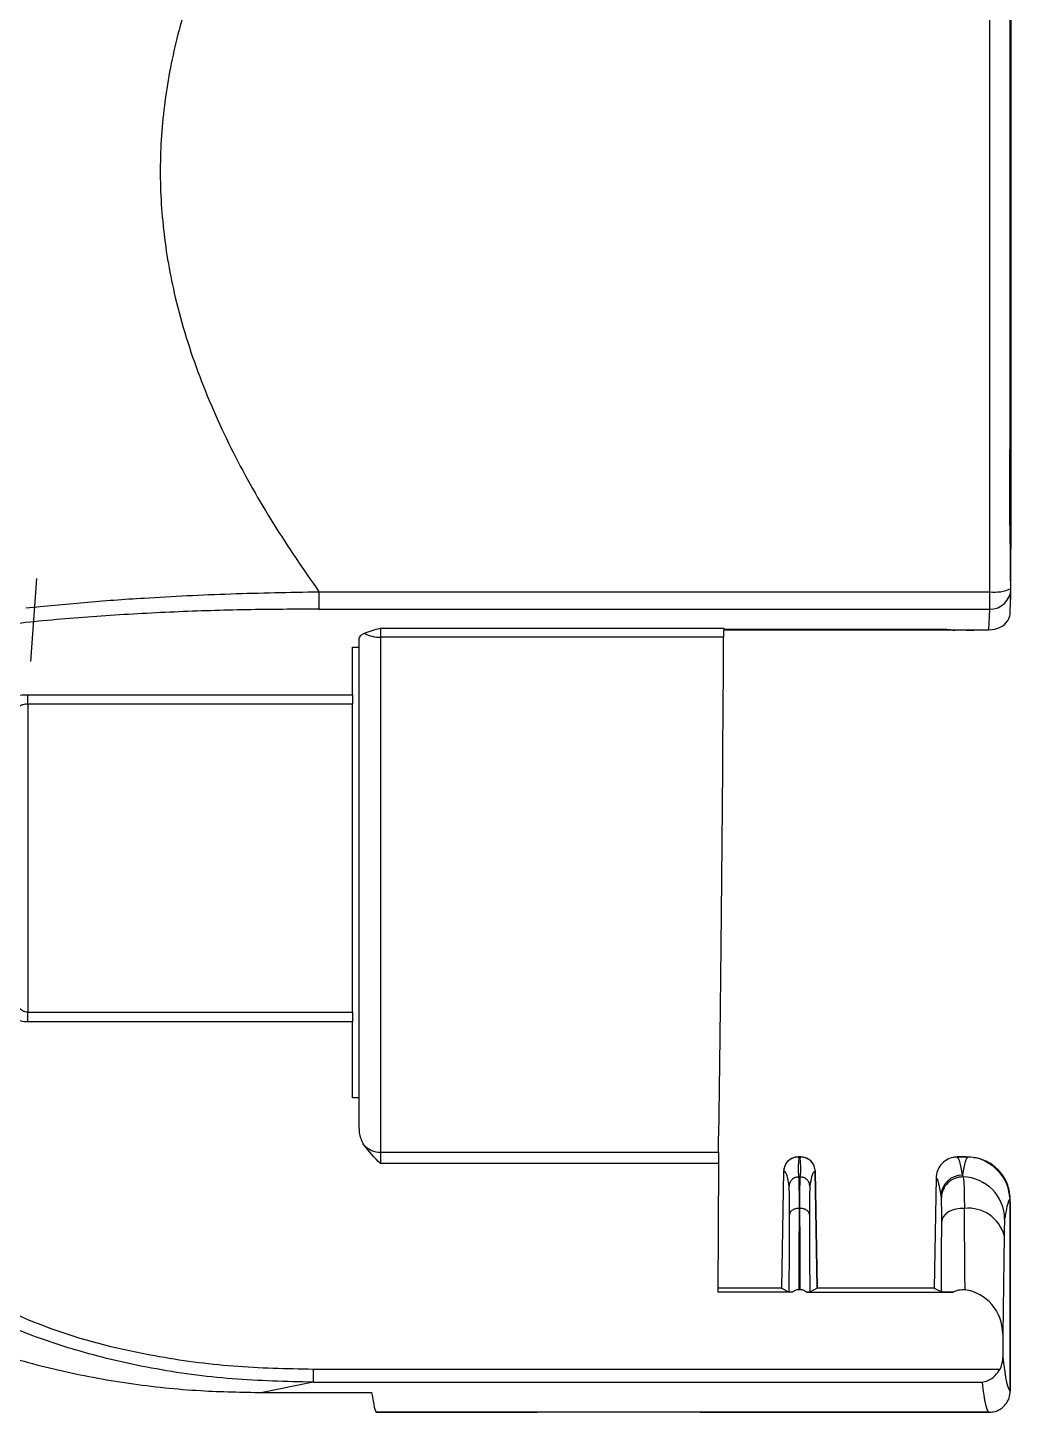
# Model space of a CAD drawing. Extents: x 12.3 to 108.7, y 1.1 to 80.4.
# Drawn here: x 28.729 to 31.503, y 29.192 to 33.097 of the extents above; entities that cross this region are included whole.
import ezdxf

# ---------------------------------------------------------------- set-up
doc = ezdxf.new("R2010")
doc.units = 0
doc.header["$MEASUREMENT"] = 0
doc.layers.add('OBJECT', color=7, linetype='CONTINUOUS')

msp = doc.modelspace()

# ---------------------------------------------------------------- linework, layer by layer
at = {"layer": 'OBJECT'}
for p, q in [((31.4989, 31.6941), (31.5011, 31.4842)), ((28.7377, 31.3097), (28.7549, 31.5432)), ((31.5021, 31.513), (31.5021, 31.5149)), ((29.5505, 31.506), (29.5505, 31.457)), ((29.5505, 31.506), (31.4421, 31.506)), ((31.4421, 31.457), (31.4421, 31.506)), ((31.5, 31.4469), (31.5021, 31.513)), ((29.5505, 31.457), (31.4421, 31.457)), ((31.4402, 31.3987), (31.4421, 31.457)), ((29.7243, 31.4035), (30.692, 31.4035)), ((29.7243, 31.4035), (29.7243, 31.3777)), ((30.6919, 31.4007), (31.3204, 31.4007)), ((30.6919, 31.4004), (31.3196, 31.4004)), ((31.345, 31.3973), (30.6919, 31.3973)), ((31.345, 31.3987), (31.4402, 31.3987)), ((31.345, 31.3987), (31.345, 31.3983)), ((31.345, 31.3987), (31.345, 31.3973)), ((31.345, 31.3983), (31.4402, 31.3983)), ((31.376, 31.3973), (31.345, 31.3973)), ((31.376, 31.3973), (31.376, 31.3983)), ((31.4402, 31.3987), (31.4402, 31.3983)), ((29.6643, 29.9964), (29.6643, 31.3737)), ((30.6917, 31.3777), (29.7243, 31.3777)), ((29.7243, 31.3777), (29.7243, 29.9253)), ((29.6448, 31.3497), (29.6643, 31.3497)), ((29.6448, 31.2156), (29.6448, 31.3497)), ((28.7292, 31.2156), (29.6448, 31.2156)), ((28.7292, 31.1891), (28.7292, 31.2156)), ((29.6448, 31.2156), (29.6448, 31.1891)), ((29.6448, 31.1891), (28.7292, 31.1891)), ((28.7292, 31.1891), (28.7292, 30.3199)), ((29.6448, 30.3199), (29.6448, 31.1891)), ((28.7292, 30.3199), (29.6448, 30.3199)), ((28.7292, 30.2928), (28.7292, 30.3199)), ((29.6448, 30.3199), (29.6448, 30.2928)), ((29.6448, 30.2928), (28.7292, 30.2928)), ((29.6448, 30.0788), (29.6448, 30.2928)), ((29.6643, 30.0788), (29.6448, 30.0788)), ((29.7243, 29.9253), (30.6772, 29.9253)), ((29.7243, 29.9253), (29.7243, 29.8931)), ((30.6769, 29.8931), (29.7243, 29.8931)), ((30.6769, 29.8931), (30.6756, 29.5306)), ((30.9095, 29.9118), (30.902, 29.9118)), ((30.9093, 29.9117), (30.9021, 29.9117)), ((31.3753, 29.9118), (31.3508, 29.9118)), ((31.3801, 29.9117), (31.3509, 29.9117)), ((30.861, 29.8715), (30.8552, 29.5418)), ((30.8611, 29.8714), (30.8554, 29.5417)), ((30.9081, 29.8556), (30.9033, 29.8556)), ((30.956, 29.5417), (30.9503, 29.8714)), ((30.9562, 29.5418), (30.9505, 29.8715)), ((31.2908, 29.8528), (31.2853, 29.5418)), ((31.2909, 29.8528), (31.2855, 29.5417)), ((31.3652, 29.8608), (31.3673, 29.8556)), ((31.3058, 29.797), (31.3052, 29.8022)), ((30.9069, 29.7669), (30.9045, 29.7669)), ((31.494, 29.7847), (31.4948, 29.7847)), ((31.5001, 29.7847), (31.5001, 29.7937)), ((31.5002, 29.2518), (31.5002, 29.7847)), ((31.5003, 29.7847), (31.5003, 29.7888)), ((31.5003, 29.7847), (31.5003, 29.2518)), ((31.4829, 29.6903), (31.4789, 29.4126)), ((30.8862, 29.5306), (30.6756, 29.5306)), ((30.8552, 29.5418), (30.6757, 29.5418)), ((30.8554, 29.5417), (30.6757, 29.5417)), ((30.8554, 29.5417), (30.8769, 29.5308)), ((30.9076, 29.5375), (30.9038, 29.5375)), ((30.9252, 29.5306), (31.3396, 29.5306)), ((30.956, 29.5417), (30.9346, 29.5308)), ((31.2855, 29.5417), (30.956, 29.5417)), ((31.2853, 29.5418), (30.9562, 29.5418)), ((31.2855, 29.5417), (31.3062, 29.5312)), ((31.4789, 29.4126), (31.4793, 29.3463)), ((29.5338, 29.3136), (31.4714, 29.3136)), ((29.5338, 29.3136), (29.5338, 29.2766)), ((29.5338, 29.2766), (29.3915, 29.2475)), ((29.5338, 29.2766), (31.4205, 29.2766)), ((29.3915, 29.2475), (29.699, 29.2475)), ((29.7119, 29.1918), (30.1652, 29.1918)), ((31.4403, 29.1918), (29.7121, 29.1918)), ((29.7121, 29.1918), (29.7121, 29.1918)), ((30.6252, 29.1919), (30.1652, 29.1919)), ((30.1652, 29.1918), (30.1652, 29.1919)), ((30.6252, 29.1919), (30.6252, 29.1918)), ((30.6252, 29.1918), (31.4401, 29.1918))]:
    msp.add_line(p, q, dxfattribs=at)
at = {"layer": 'OBJECT', "flags": 128}
for points in [[(30.9045, 29.7669), (30.9041, 29.6384), (30.9038, 29.5375)], [(30.9076, 29.5375), (30.9072, 29.666), (30.9069, 29.7669)], [(31.3707, 29.7667), (31.3587, 29.7664), (31.3469, 29.7646), (31.336, 29.7614), (31.3263, 29.7568), (31.3183, 29.7511), (31.3122, 29.7444), (31.3083, 29.7372), (31.3068, 29.7295)], [(30.8769, 29.5308), (30.8772, 29.6536), (30.8775, 29.7501)], [(30.9339, 29.7501), (30.9343, 29.6273), (30.9346, 29.5308)]]:
    msp.add_lwpolyline(points, dxfattribs=at)
at = {"layer": 'OBJECT'}
for centre, radius, start, end in [((31.4571, 31.6118), 0.1068, 261.9412, 294.9217), ((31.4433, 31.5159), 0.0589, 268.8548, 357.1826), ((29.7219, 31.4659), 0.0882, 240.5903, 271.5828), ((29.7237, 29.9876), 0.0623, 221.8589, 270.6018), ((31.3651, 29.8008), 0.0599, 89.9418, 178.6933), ((31.3658, 29.7956), 0.0599, 88.5593, 178.6594), ((31.3645, 29.7357), 0.1198, 0.3305, 88.6902), ((31.3821, 29.6628), 0.1045, 15.2674, 96.2544)]:
    msp.add_arc(centre, radius, start, end, dxfattribs=at)
for centre, major_axis, ratio, start_param, end_param in [((31.3736, 32.6918), (0, 8), 0.008661, 4.563618, 4.86116), ((31.4336, 32.6918), (0, 7.94), 0.008727, 4.563618, 4.86116), ((31.4728, 32.6918), (0, 3.15), 0.008727, 4.390109, 5.034669), ((30.6922, 31.3456), (0, 0.06), 0.008727, 0.267198, 1.006477), ((31.3448, 31.4148), (0.05, -0.0001), 0.322451, 4.203211, 4.717647), ((31.3453, 31.4752), (-0.0008, -0.0779), 0.769897, 6.066353, 6.291291), ((31.3766, 31.4376), (0.125, 0.0002), 0.322451, 4.707131, 4.932411), ((31.4399, 31.4473), (0.06, -0.0008), 0.810155, 4.727575, 5.850928), ((30.6631, 33.4502), (0, 3.875), 0.008727, 3.56994, 4.148069), ((30.6774, 29.8707), (0, 0.06), 0.008727, 0.428347, 1.188482), ((31.2118, 21.9118), (0.1386, 8), 0.017322, 6.170506, 6.279731), ((31.3807, 21.9118), (0, 8), 0.017193, 0.003755, 0.11298), ((31.1518, 21.9128), (0.1386, 7.94), 0.017452, 6.17051, 6.279822), ((31.366, 29.902), (-0.0443, 5.2302), 0.000688, 4.6425, 4.686512), ((31.5006, 21.9118), (0, 7.88), 0.017455, 0.042235, 0.118561), ((31.306, 29.903), (0.0157, 5.2283), 0.00026, 4.641219, 4.679205), ((31.4846, 29.6074), (0, 0.13), 0.017455, 0.118561, 0.878706), ((30.8654, 29.5417), (0.01, 0), 0.008726, 3.150167, 3.158894), ((30.946, 29.5417), (0.01, 0), 0.008726, 6.265884, 6.274611), ((31.2955, 29.5417), (0.01, 0), 0.008726, 3.150167, 3.158894), ((31.3589, 29.4109), (0.0071, 0.1264), 0.947484, 4.778896, 6.227164), ((31.5007, 37.1918), (0, 7.94), 0.017455, 2.987156, 3.137924), ((31.4407, 37.1918), (0, 8), 0.017324, 2.995785, 3.137838), ((29.0122, 37.1918), (-0.7, 8), 0.008694, 3.022682, 3.138332)]:
    msp.add_ellipse(centre, major_axis=major_axis, ratio=ratio, start_param=start_param, end_param=end_param, dxfattribs=at)
for points, knots in [([(29.5505, 33.8775), (29.4888, 33.7869), (29.3761, 33.6214), (29.2448, 33.3606), (29.1611, 33.1286), (29.1157, 32.9133), (29.099, 32.7202), (29.1083, 32.5265), (29.144, 32.322), (29.21, 32.111), (29.3054, 31.8982), (29.4193, 31.6958), (29.5068, 31.5693), (29.5505, 31.506)], [0, 0, 0, 0, 0.128108, 0.233833, 0.339418, 0.414185, 0.488923, 0.563852, 0.638803, 0.729469, 0.820219, 0.910089, 1, 1, 1, 1]), ([(28.7239, 31.4604), (28.7783, 31.4658), (28.8876, 31.4768), (29.0806, 31.4905), (29.3021, 31.5013), (29.4674, 31.5044), (29.5505, 31.506)], [0, 0, 0, 0, 0.205314, 0.412143, 0.70462, 1, 1, 1, 1]), ([(29.5505, 31.457), (29.4823, 31.4566), (29.346, 31.4559), (29.1404, 31.4495), (28.9358, 31.4382), (28.7362, 31.4216), (28.6116, 31.4058), (28.5505, 31.3981)], [0, 0, 0, 0, 0.197688, 0.395318, 0.599422, 0.803453, 1, 1, 1, 1]), ([(31.4942, 31.4262), (31.4955, 31.429), (31.4988, 31.4356), (31.5, 31.444), (31.5, 31.4489), (31.5, 31.449)], [0, 0, 0, 0, 0.411555, 0.987632, 1, 1, 1, 1]), ([(29.6786, 31.389), (29.693, 31.394), (29.7075, 31.399), (29.7243, 31.4034), (29.7243, 31.4035)], [0, 0, 0, 0, 0.995692, 1, 1, 1, 1]), ([(31.3204, 31.4007), (31.3204, 31.4007), (31.3201, 31.4005), (31.3198, 31.4005), (31.3196, 31.4005)], [0, 0, 0, 0, 0.060003, 1, 1, 1, 1]), ([(29.6643, 31.3737), (29.6654, 31.3776), (29.667, 31.383), (29.6761, 31.3877), (29.6786, 31.389)], [0, 0, 0, 0, 0.726491, 1, 1, 1, 1]), ([(28.6443, 31.202), (28.6528, 31.2048), (28.6677, 31.2098), (28.6979, 31.2147), (28.7187, 31.2153), (28.7292, 31.2156)], [0, 0, 0, 0, 0.395304, 0.696903, 1, 1, 1, 1]), ([(28.7292, 31.1891), (28.727, 31.189), (28.7206, 31.1887), (28.7108, 31.1859), (28.6974, 31.1788), (28.6912, 31.1717), (28.6868, 31.1667)], [0, 0, 0, 0, 0.10477, 0.3101899, 0.5135904, 1, 1, 1, 1]), ([(28.7292, 30.2928), (28.7261, 30.2929), (28.715, 30.2933), (28.6947, 30.2998), (28.6668, 30.3189), (28.653, 30.3395), (28.6443, 30.3524)], [0, 0, 0, 0, 0.082275, 0.300825, 0.564049, 1, 1, 1, 1]), ([(28.7292, 30.3199), (28.7267, 30.3201), (28.7211, 30.3207), (28.7118, 30.3256), (28.6976, 30.3394), (28.6913, 30.354), (28.6868, 30.3646)], [0, 0, 0, 0, 0.100783, 0.226045, 0.441279, 1, 1, 1, 1]), ([(29.6773, 29.946), (29.6762, 29.948), (29.6695, 29.9601), (29.6649, 29.9775), (29.6644, 29.9926), (29.6643, 29.9964)], [0, 0, 0, 0, 0.126885, 0.783074, 1, 1, 1, 1]), ([(29.7243, 29.8931), (29.7243, 29.8931), (29.7068, 29.9093), (29.692, 29.9277), (29.6773, 29.946)], [0, 0, 0, 0, 0.004152, 1, 1, 1, 1]), ([(30.9021, 29.9117), (30.9021, 29.9117), (30.8993, 29.9117), (30.892, 29.911), (30.8806, 29.9065), (30.87, 29.8974), (30.863, 29.8852), (30.8611, 29.876), (30.8611, 29.8714), (30.8611, 29.8714)], [0, 0, 0, 0, 0.000037, 0.131671, 0.348773, 0.565852, 0.782923, 0.999963, 1, 1, 1, 1]), ([(30.902, 29.9118), (30.8966, 29.9112), (30.886, 29.91), (30.8727, 29.9006), (30.8642, 29.8895), (30.8629, 29.8813), (30.8624, 29.8783)], [0, 0, 0, 0, 0.2810919, 0.5620398, 0.842861, 1, 1, 1, 1]), ([(30.9021, 29.9117), (30.9027, 29.9112), (30.9039, 29.9104), (30.9037, 29.9054), (30.9029, 29.8974), (30.9019, 29.8858), (30.9017, 29.872), (30.9028, 29.8611), (30.9033, 29.8556)], [0, 0, 0, 0, 0.165067, 0.315243, 0.501738, 0.686678, 0.839793, 1, 1, 1, 1]), ([(30.9081, 29.8556), (30.9086, 29.8611), (30.9097, 29.872), (30.9095, 29.8857), (30.9086, 29.8974), (30.9077, 29.9054), (30.9075, 29.9103), (30.9087, 29.9112), (30.9093, 29.9117)], [0, 0, 0, 0, 0.160192, 0.313297, 0.498211, 0.684707, 0.834593, 1, 1, 1, 1]), ([(30.9503, 29.8714), (30.9503, 29.8714), (30.9503, 29.8742), (30.9493, 29.8816), (30.9447, 29.8929), (30.9354, 29.9033), (30.9231, 29.9101), (30.9139, 29.9117), (30.9093, 29.9117), (30.9093, 29.9117)], [0, 0, 0, 0, 0.000037, 0.131509, 0.348608, 0.565731, 0.782867, 0.999963, 1, 1, 1, 1]), ([(30.9505, 29.8715), (30.9498, 29.8768), (30.9484, 29.8874), (30.9389, 29.9007), (30.9254, 29.9099), (30.9148, 29.9112), (30.9095, 29.9118)], [0, 0, 0, 0, 0.250005, 0.499786, 0.74946, 1, 1, 1, 1]), ([(31.3509, 29.9117), (31.3469, 29.9115), (31.3361, 29.9108), (31.3194, 29.904), (31.3039, 29.8907), (31.2933, 29.8729), (31.2917, 29.8595), (31.2909, 29.8528)], [0, 0, 0, 0, 0.13169, 0.348782, 0.565855, 0.782931, 1, 1, 1, 1]), ([(31.5001, 29.7937), (31.4995, 29.8019), (31.4978, 29.8235), (31.4837, 29.8565), (31.4566, 29.8872), (31.4228, 29.9058), (31.3961, 29.9114), (31.3826, 29.9117), (31.3801, 29.9117)], [0, 0, 0, 0, 0.131936, 0.348803, 0.565699, 0.782621, 0.959562, 1, 1, 1, 1]), ([(31.5003, 29.7888), (31.4987, 29.8028), (31.4955, 29.8308), (31.4733, 29.8681), (31.4411, 29.8953), (31.4136, 29.908), (31.3986, 29.9094), (31.3974, 29.9095)], [0, 0, 0, 0, 0.245095, 0.490192, 0.735289, 0.980397, 1, 1, 1, 1]), ([(30.8764, 29.8293), (30.8752, 29.8372), (30.8728, 29.853), (30.869, 29.8645), (30.8651, 29.8704), (30.8625, 29.8711), (30.8611, 29.8714)], [0, 0, 0, 0, 0.249915, 0.499702, 0.749166, 1, 1, 1, 1]), ([(30.9033, 29.8556), (30.9, 29.8552), (30.8948, 29.8547), (30.8886, 29.8514), (30.8843, 29.848), (30.8808, 29.8438), (30.8774, 29.8377), (30.8768, 29.8326), (30.8764, 29.8293)], [0, 0, 0, 0, 0.239727, 0.368525, 0.499994, 0.631465, 0.760276, 1, 1, 1, 1]), ([(30.9033, 29.8556), (30.9037, 29.8485), (30.9045, 29.8344), (30.9045, 29.7891), (30.9045, 29.7669)], [0, 0, 0, 0, 0.509331, 1, 1, 1, 1]), ([(30.9069, 29.7669), (30.9069, 29.7891), (30.9069, 29.8344), (30.9077, 29.8485), (30.9081, 29.8556)], [0, 0, 0, 0, 0.490669, 1, 1, 1, 1]), ([(30.9351, 29.8293), (30.9347, 29.8326), (30.934, 29.8377), (30.9306, 29.8438), (30.9271, 29.848), (30.9228, 29.8514), (30.9166, 29.8547), (30.9114, 29.8552), (30.9081, 29.8556)], [0, 0, 0, 0, 0.239724, 0.368535, 0.500006, 0.631475, 0.760273, 1, 1, 1, 1]), ([(30.9503, 29.8714), (30.9485, 29.8708), (30.9449, 29.8695), (30.9398, 29.8592), (30.9366, 29.8392), (30.9351, 29.8293)], [0, 0, 0, 0, 0.338178, 0.669611, 1, 1, 1, 1]), ([(31.3673, 29.8556), (31.3674, 29.8549), (31.3684, 29.8505), (31.3697, 29.8328), (31.3705, 29.7994), (31.3707, 29.776), (31.3707, 29.7667)], [0, 0, 0, 0, 0.079687, 0.501866, 0.800812, 1, 1, 1, 1]), ([(30.8775, 29.7501), (30.8775, 29.7703), (30.8775, 29.8107), (30.8767, 29.8231), (30.8764, 29.8293)], [0, 0, 0, 0, 0.500055, 1, 1, 1, 1]), ([(30.9351, 29.8293), (30.9347, 29.8231), (30.9339, 29.8107), (30.9339, 29.7703), (30.9339, 29.7501)], [0, 0, 0, 0, 0.499945, 1, 1, 1, 1]), ([(31.3068, 29.7295), (31.3068, 29.7366), (31.3069, 29.7544), (31.3067, 29.7798), (31.3063, 29.7932), (31.3059, 29.7965), (31.3058, 29.797)], [0, 0, 0, 0, 0.199271, 0.498272, 0.920354, 1, 1, 1, 1]), ([(30.9045, 29.7669), (30.9012, 29.7667), (30.896, 29.7663), (30.8898, 29.7643), (30.8855, 29.7621), (30.882, 29.7594), (30.8786, 29.7555), (30.8779, 29.7523), (30.8775, 29.7501)], [0, 0, 0, 0, 0.239799, 0.36858, 0.500001, 0.631421, 0.760206, 1, 1, 1, 1]), ([(30.9339, 29.7501), (30.9335, 29.7523), (30.9328, 29.7555), (30.9294, 29.7594), (30.9259, 29.7621), (30.9216, 29.7643), (30.9154, 29.7663), (30.9103, 29.7667), (30.9069, 29.7669)], [0, 0, 0, 0, 0.239794, 0.368579, 0.499999, 0.63142, 0.760201, 1, 1, 1, 1]), ([(31.5001, 29.7937), (31.4988, 29.7929), (31.4968, 29.7916), (31.4947, 29.7865), (31.494, 29.7847)], [0, 0, 0, 0, 0.658729, 1, 1, 1, 1]), ([(28.5525, 29.5339), (28.6365, 29.4942), (28.8068, 29.4137), (29.0649, 29.3513), (29.309, 29.3184), (29.4586, 29.3152), (29.5338, 29.3136)], [0, 0, 0, 0, 0.2762004, 0.5603855, 0.7791052, 1, 1, 1, 1]), ([(30.8862, 29.5306), (30.8835, 29.5307), (30.8781, 29.5307), (30.8773, 29.5308), (30.8769, 29.5308)], [0, 0, 0, 0, 0.492698, 1, 1, 1, 1]), ([(30.9038, 29.5375), (30.901, 29.5372), (30.8955, 29.5367), (30.8897, 29.5336), (30.8869, 29.5312), (30.8862, 29.5306)], [0, 0, 0, 0, 0.423767, 0.84677, 1, 1, 1, 1]), ([(30.9252, 29.5306), (30.9229, 29.5323), (30.9184, 29.5358), (30.9119, 29.5374), (30.9083, 29.5375), (30.9076, 29.5375)], [0, 0, 0, 0, 0.446604, 0.894556, 1, 1, 1, 1]), ([(30.9346, 29.5308), (30.9341, 29.5308), (30.9332, 29.5307), (30.9288, 29.5307), (30.9257, 29.5306), (30.9252, 29.5306)], [0, 0, 0, 0, 0.487491, 0.919281, 1, 1, 1, 1]), ([(31.3396, 29.5306), (31.3338, 29.5307), (31.321, 29.5308), (31.3092, 29.531), (31.3072, 29.5311), (31.3062, 29.5312)], [0, 0, 0, 0, 0.283322, 0.628664, 1, 1, 1, 1]), ([(31.3727, 29.5368), (31.3665, 29.5369), (31.355, 29.5373), (31.3445, 29.5328), (31.3396, 29.5306)], [0, 0, 0, 0, 0.531163, 1, 1, 1, 1]), ([(29.5338, 29.2766), (29.4577, 29.2785), (29.3049, 29.2821), (29.0847, 29.3117), (28.8821, 29.3592), (28.6975, 29.4214), (28.5856, 29.4769), (28.5294, 29.5048)], [0, 0, 0, 0, 0.218089, 0.438108, 0.636555, 0.817194, 1, 1, 1, 1]), ([(28.4402, 29.4349), (28.5012, 29.4103), (28.6233, 29.3611), (28.816, 29.3082), (29.0142, 29.2711), (29.2073, 29.2508), (29.3334, 29.2486), (29.3915, 29.2475)], [0, 0, 0, 0, 0.202093, 0.40421, 0.612784, 0.821394, 1, 1, 1, 1]), ([(31.4714, 29.3136), (31.475, 29.3227), (31.4792, 29.3333), (31.4793, 29.3445), (31.4793, 29.3463)], [0, 0, 0, 0, 0.8465334, 1, 1, 1, 1]), ([(31.4205, 29.2766), (31.4206, 29.2767), (31.4261, 29.2775), (31.4391, 29.2814), (31.4574, 29.2928), (31.4671, 29.3073), (31.4714, 29.3136)], [0, 0, 0, 0, 0.003827, 0.294526, 0.692404, 1, 1, 1, 1]), ([(31.4401, 29.1918), (31.4446, 29.1921), (31.4557, 29.1928), (31.4726, 29.2), (31.4878, 29.2136), (31.4982, 29.2316), (31.4995, 29.2451), (31.5002, 29.2518)], [0, 0, 0, 0, 0.141321, 0.356011, 0.570678, 0.785335, 1, 1, 1, 1])]:
    msp.add_open_spline(points, degree=3, knots=knots, dxfattribs=at)

doc.saveas('drawing.dxf')
